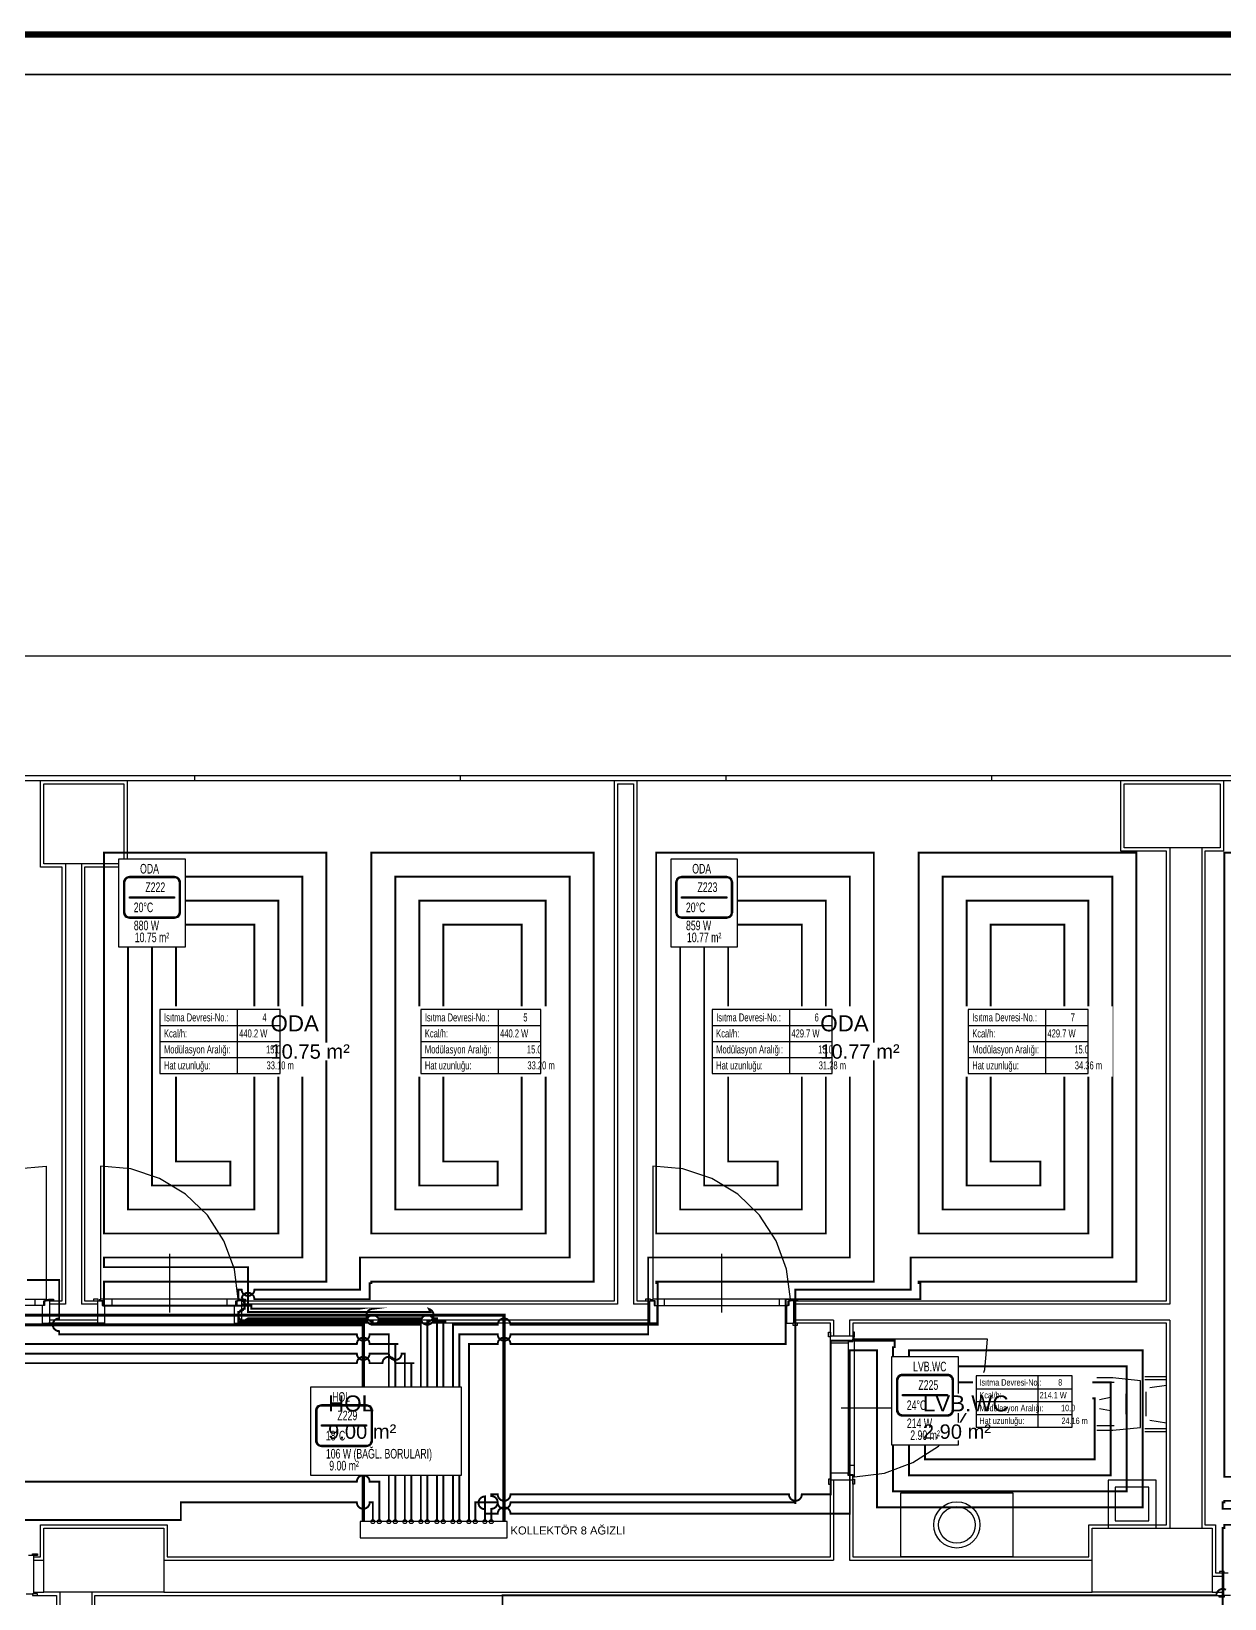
# Model space of a CAD drawing. Header units: centimetres. Extents: x -3952 to 26292, y -15092 to -10712.
# Drawn here: x 13725 to 14470, y -14077 to -13098 of the extents above; entities that cross this region are included whole.
import ezdxf
from ezdxf.enums import TextEntityAlignment as Align

# ---------------------------------------------------------------- set-up
doc = ezdxf.new("R2010")
doc.units = ezdxf.units.CM
doc.linetypes.add('ISITMA DONUS HATTI', pattern=[26, 20, -6])
for name, color, linetype in [('MIMARI', 8, 'Continuous'), ('MIMARI-KOLON', 8, 'Continuous'), ('MIMARI-TEFRIS', 9, 'Continuous'), ('MIMARI-YAZI', 8, 'Continuous'), ('MTY-ISIKAYBIMAHAL', 2, 'Continuous'), ('MTY-ISITMA-DONUS-BORU', 30, 'ISITMA DONUS HATTI'), ('MTY-ISITMA-GIDIS-BORU', 10, 'Continuous'), ('MTY-KOLLETOR', 7, 'Continuous'), ('MTY-PAFTA', 7, 'Continuous'), ('MTY-PEX-BORU', 1, 'Continuous'), ('MTY-RADYATÖR', 7, 'Continuous'), ('MTY-TEFRIS', 15, 'Continuous')]:
    doc.layers.add(name, color=color, linetype=linetype)
doc.layers.add('ROTAS-PAFTA-SINIRI', color=8, linetype='Continuous', plot=False)
doc.styles.add('MTYCAPLT', font='arial.ttf', dxfattribs={"width": 0.65, "height": 1})
doc.styles.add('ROTAS', font='arial.ttf')

# ---------------------------------------------------------------- blocks, each defined once
blk = doc.blocks.new('ROTAS_PAFTA')
blk.add_lwpolyline([(0, 0), (1, 0), (1, 1), (0, 1)], close=True)
blk = doc.blocks.new('MTY-RADYATOR MAHAL')
at = {"layer": 'MTY-ISIKAYBIMAHAL', "color": 2}
for points in [[(-35.7, 18.4), (-35.7, -18.4, 0.414214), (-28.2, -25.9), (28.2, -25.9, 0.414214), (35.7, -18.4), (35.7, 18.4, 0.414214), (28.2, 25.9), (-28.2, 25.9, 0.414214)], [(-34.2, 18.4), (-34.2, -18.4, 0.414214), (-28.2, -24.4), (28.2, -24.4, 0.414214), (34.2, -18.4), (34.2, 18.4, 0.414214), (28.2, 24.4), (-28.2, 24.4, 0.414214)]]:
    blk.add_lwpolyline(points, format="xyb", close=True, dxfattribs=at)
at = {"layer": 'MTY-ISIKAYBIMAHAL', "color": 4}
for points in [[(-35.2, 18.4), (-35.2, -18.4, 0.414214), (-28.2, -25.4), (28.2, -25.4, 0.414214), (35.2, -18.4), (35.2, 18.4, 0.414214), (28.2, 25.4), (-28.2, 25.4, 0.414214)], [(-34.7, 18.4), (-34.7, -18.4, 0.414214), (-28.2, -24.9), (28.2, -24.9, 0.414214), (34.7, -18.4), (34.7, 18.4, 0.414214), (28.2, 24.9), (-28.2, 24.9, 0.414214)]]:
    blk.add_lwpolyline(points, format="xyb", close=True, dxfattribs=at)
at = {"layer": 'MTY-ISIKAYBIMAHAL', "color": 2}
blk.add_lwpolyline([(-28.2, 0.8), (28.2, 0.8), (28.2, -0.8), (-28.2, -0.8)], close=True, dxfattribs=at)
at = {"layer": 'MTY-ISIKAYBIMAHAL', "color": 1, "style": 'MTYCAPLT', "width": 0.65}
for tag, p in [('MAHAL_001', (-14.9, 29.8)), ('NO_001', (-8.3, 6.7))]:
    blk.add_attdef(tag, p, '', height=12, rotation=360, dxfattribs=at)
at = {"layer": 'MTY-ISIKAYBIMAHAL', "color": 4, "style": 'MTYCAPLT', "width": 0.65}
for tag, p in [('DERECE_001', (-22.8, -18.5)), ('ISIKAYBI_001', (-22.7, -41.1))]:
    blk.add_attdef(tag, p, '', height=12, rotation=360, dxfattribs=at)
blk.add_attdef('ALAN', text='', height=12, rotation=360, dxfattribs=at).set_placement((0, -50), align=Align.MIDDLE_CENTER)
blk = doc.blocks.new('MTY-ETIKET')
at = {"layer": 'MTY-RADYATÖR'}
for p, q in [((2.69, 0), (2.69, 8)), ((-7, 6), (8, 6)), ((-7, 4), (8, 4)), ((-7, 2), (8, 2))]:
    blk.add_line(p, q, dxfattribs=at)
blk.add_lwpolyline([(8, 0), (8, 8), (-7, 8), (-7, 0)], close=True, dxfattribs=at)
at = {"layer": 'MTY-RADYATÖR', "style": 'MTYCAPLT', "width": 0.65}
for s, p in [('Isıtma Devresi-No.:', (-6.5, 7)), ('Kcal/h:', (-6.5, 5)), ('Modülasyon Aralığı:', (-6.5, 3)), ('Hat uzunluğu:', (-6.5, 1))]:
    blk.add_text(s, height=1, rotation=360, dxfattribs=at).set_placement(p, align=Align.MIDDLE_LEFT)
for tag, p in [('NO1_001', (5.8, 6.5)), ('AR_001', (6.25, 2.5)), ('UZ_001', (6.31, 0.51))]:
    blk.add_attdef(tag, p, '', height=1, rotation=360, dxfattribs=at)
at = {"layer": 'MTY-RADYATÖR', "color": 2, "style": 'MTYCAPLT', "width": 0.65}
for tag, p in [('BORU_001', (-7.07, 4.59)), ('YER_001', (2.9, 4.5))]:
    blk.add_attdef(tag, p, '', height=1, dxfattribs=at)

msp = doc.modelspace()

# ---------------------------------------------------------------- linework, layer by layer
at = {"layer": 'MIMARI'}
for p, q in [((11786.16, -13488.05), (14872.59, -13488.05)), ((13826.48, -13563.05), (13826.48, -13566.05)), ((13992.48, -13563.05), (13992.48, -13566.05)), ((14090.89, -13568.05), (14090.89, -13893.05)), ((14090.89, -13568.05), (14100.89, -13568.05)), ((14100.89, -13568.05), (14100.89, -13893.05)), ((14158.48, -13563.05), (14158.48, -13566.05)), ((14324.48, -13563.05), (14324.48, -13566.05)), ((14435.89, -13608.05), (14435.89, -13893.05)), ((14455.89, -13608.05), (14455.89, -14033.05)), ((13745.89, -13618.05), (13745.89, -13893.05)), ((13755.89, -13618.05), (13755.89, -13893.05)), ((13733.91, -13806.88), (13733.91, -13890.06)), ((13767.88, -13806.88), (13767.88, -13890.06)), ((14112.88, -13806.88), (14112.88, -13890.06)), ((13810.89, -13861.61), (13810.89, -13898.3)), ((14155.89, -13861.61), (14155.89, -13898.3)), ((13647.88, -13890.06), (13733.91, -13890.06)), ((13726.84, -13890.06), (13726.84, -13893.89)), ((13732.41, -13891), (13733.91, -13891)), ((13732.41, -13893.89), (13732.41, -13891)), ((13732.92, -13891.05), (13732.92, -13894.02)), ((13735.89, -13891.05), (13732.92, -13891.05)), ((13733.91, -13891.05), (13733.91, -13890.06)), ((13735.33, -13890.08), (13738.37, -13890.08)), ((13735.33, -13891.05), (13735.33, -13890.08)), ((13738.37, -13891.05), (13735.33, -13891.05)), ((13735.89, -13891.05), (13735.89, -13905.05)), ((13745.89, -13893.05), (13735.89, -13893.05)), ((13735.89, -13893.05), (13735.89, -13903.05)), ((13738.37, -13890.08), (13738.37, -13891.05)), ((13765.89, -13893.05), (13755.89, -13893.05)), ((13766.46, -13890.08), (13763.42, -13890.08)), ((13763.42, -13890.08), (13763.42, -13891.05)), ((13763.42, -13891.05), (13766.46, -13891.05)), ((13765.89, -13891.05), (13765.89, -13905.05)), ((13765.89, -13891.05), (13768.86, -13891.05)), ((13765.89, -13893.05), (13765.89, -13903.05)), ((13766.46, -13891.05), (13766.46, -13890.08)), ((13853.91, -13890.06), (13767.88, -13890.06)), ((13767.88, -13891.05), (13767.88, -13890.06)), ((13769.38, -13891), (13767.88, -13891)), ((13768.86, -13891.05), (13768.86, -13894.02)), ((13769.38, -13893.89), (13769.38, -13891)), ((13774.95, -13890.06), (13774.95, -13893.89)), ((13846.84, -13890.06), (13846.84, -13893.89)), ((13852.41, -13893.89), (13852.41, -13891)), ((13852.41, -13891), (13853.91, -13891)), ((13855.89, -13891.05), (13852.92, -13891.05)), ((13852.92, -13891.05), (13852.92, -13894.02)), ((13853.91, -13891.05), (13853.91, -13890.06)), ((13855.33, -13890.08), (13858.37, -13890.08)), ((13855.33, -13891.05), (13855.33, -13890.08)), ((13858.37, -13891.05), (13855.33, -13891.05)), ((13855.89, -13891.05), (13855.89, -13905.05)), ((14090.89, -13893.05), (13855.89, -13893.05)), ((13855.89, -13893.05), (13855.89, -13903.05)), ((13858.37, -13890.08), (13858.37, -13891.05)), ((14110.89, -13893.05), (14100.89, -13893.05)), ((14111.46, -13890.08), (14108.42, -13890.08)), ((14108.42, -13890.08), (14108.42, -13891.05)), ((14108.42, -13891.05), (14111.46, -13891.05)), ((14110.89, -13891.05), (14110.89, -13905.05)), ((14110.89, -13891.05), (14113.86, -13891.05)), ((14110.89, -13893.05), (14110.89, -13903.05)), ((14111.46, -13891.05), (14111.46, -13890.08)), ((14198.91, -13890.06), (14112.88, -13890.06)), ((14112.88, -13891.05), (14112.88, -13890.06)), ((14114.38, -13891), (14112.88, -13891)), ((14113.86, -13891.05), (14113.86, -13894.02)), ((14114.38, -13893.89), (14114.38, -13891)), ((14119.95, -13890.06), (14119.95, -13893.89)), ((14191.84, -13890.06), (14191.84, -13893.89)), ((14197.41, -13893.89), (14197.41, -13891)), ((14197.41, -13891), (14198.91, -13891)), ((14200.89, -13891.05), (14197.92, -13891.05)), ((14197.92, -13891.05), (14197.92, -13894.02)), ((14198.91, -13891.05), (14198.91, -13890.06)), ((14200.33, -13890.08), (14203.37, -13890.08)), ((14200.33, -13891.05), (14200.33, -13890.08)), ((14203.37, -13891.05), (14200.33, -13891.05)), ((14200.89, -13891.05), (14200.89, -13905.05)), ((14435.89, -13893.05), (14200.89, -13893.05)), ((14200.89, -13893.05), (14200.89, -13903.05)), ((14203.37, -13890.08), (14203.37, -13891.05)), ((13732.41, -13893.89), (13649.38, -13893.89)), ((13732.92, -13894.02), (13731.44, -13894.02)), ((13731.44, -13894.02), (13731.44, -13905.05)), ((13765.89, -13903.05), (13735.89, -13903.05)), ((13768.86, -13894.02), (13770.35, -13894.02)), ((13769.38, -13893.89), (13852.41, -13893.89)), ((13770.35, -13894.02), (13770.35, -13905.05)), ((13851.44, -13894.02), (13851.44, -13905.05)), ((13852.92, -13894.02), (13851.44, -13894.02)), ((14110.89, -13903.05), (13855.89, -13903.05)), ((14113.86, -13894.02), (14115.35, -13894.02)), ((14114.38, -13893.89), (14197.41, -13893.89)), ((14115.35, -13894.02), (14115.35, -13905.05)), ((14196.44, -13894.02), (14196.44, -13905.05)), ((14197.92, -13894.02), (14196.44, -13894.02)), ((14225.89, -13903.05), (14200.89, -13903.05)), ((14225.89, -13903.05), (14225.89, -13913.05)), ((14435.89, -13903.05), (14235.89, -13903.05)), ((14235.89, -13903.05), (14235.89, -13913.05)), ((14435.89, -13903.05), (14435.89, -14033.05)), ((13731.44, -13905.05), (13735.89, -13905.05)), ((13735.33, -13905.05), (13735.33, -13906.19)), ((13738.42, -13905.05), (13735.33, -13905.05)), ((13735.33, -13906.19), (13738.42, -13906.19)), ((13738.42, -13906.19), (13738.42, -13905.05)), ((13763.37, -13906.19), (13763.37, -13905.05)), ((13763.37, -13905.05), (13766.46, -13905.05)), ((13766.46, -13906.19), (13763.37, -13906.19)), ((13770.35, -13905.05), (13765.89, -13905.05)), ((13766.46, -13905.05), (13766.46, -13906.19)), ((13851.44, -13905.05), (13855.89, -13905.05)), ((13855.33, -13905.05), (13855.33, -13906.19)), ((13858.42, -13905.05), (13855.33, -13905.05)), ((13855.33, -13906.19), (13858.42, -13906.19)), ((13858.42, -13906.19), (13858.42, -13905.05)), ((14108.37, -13906.19), (14108.37, -13905.05)), ((14108.37, -13905.05), (14111.46, -13905.05)), ((14111.46, -13906.19), (14108.37, -13906.19)), ((14115.35, -13905.05), (14110.89, -13905.05)), ((14111.46, -13905.05), (14111.46, -13906.19)), ((14196.44, -13905.05), (14200.89, -13905.05)), ((14200.33, -13905.05), (14200.33, -13906.19)), ((14203.42, -13905.05), (14200.33, -13905.05)), ((14200.33, -13906.19), (14203.42, -13906.19)), ((14203.42, -13906.19), (14203.42, -13905.05)), ((14222.76, -13910.53), (14223.89, -13910.53)), ((14222.76, -13913.61), (14222.76, -13910.53)), ((14223.89, -13910.53), (14223.89, -13913.61)), ((14237.89, -13910.58), (14237.89, -13913.61)), ((14238.86, -13910.58), (14237.89, -13910.58)), ((14238.86, -13913.61), (14238.86, -13910.58)), ((14223.89, -13913.61), (14222.76, -13913.61)), ((14223.89, -13917.51), (14223.89, -13913.05)), ((14237.89, -13913.05), (14223.89, -13913.05)), ((14234.92, -13917.51), (14223.89, -13917.51)), ((14235.89, -13913.05), (14225.89, -13913.05)), ((14234.92, -13916.02), (14234.92, -13917.51)), ((14237.89, -13916.02), (14234.92, -13916.02)), ((14235.06, -13916.53), (14235.06, -13999.57)), ((14235.06, -13916.53), (14237.95, -13916.53)), ((14238.88, -13922.11), (14235.06, -13922.11)), ((14237.89, -13913.05), (14237.89, -13916.02)), ((14237.89, -13913.61), (14238.86, -13913.61)), ((14237.89, -13915.04), (14238.88, -13915.04)), ((14237.95, -13916.53), (14237.95, -13915.04)), ((14238.88, -14001.07), (14238.88, -13915.04)), ((14322.06, -13915.04), (14238.88, -13915.04)), ((14267.34, -13958.05), (14230.65, -13958.05)), ((14223.89, -13998.6), (14223.89, -14003.05)), ((14234.92, -13998.6), (14223.89, -13998.6)), ((14234.92, -14000.08), (14234.92, -13998.6)), ((14237.89, -14000.08), (14234.92, -14000.08)), ((14238.88, -13994), (14235.06, -13994)), ((14235.06, -13999.57), (14237.95, -13999.57)), ((14237.89, -14003.05), (14237.89, -14000.08)), ((14237.89, -14001.07), (14238.88, -14001.07)), ((14237.95, -13999.57), (14237.95, -14001.07)), ((14223.89, -14002.49), (14222.76, -14002.49)), ((14222.76, -14002.49), (14222.76, -14005.58)), ((14222.76, -14005.58), (14223.89, -14005.58)), ((14223.89, -14005.58), (14223.89, -14002.49)), ((14237.89, -14003.05), (14223.89, -14003.05)), ((14225.89, -14003.05), (14225.89, -14053.05)), ((14235.89, -14003.05), (14225.89, -14003.05)), ((14235.89, -14003.05), (14235.89, -14053.05)), ((14237.89, -14005.53), (14237.89, -14002.49)), ((14237.89, -14002.49), (14238.86, -14002.49)), ((14238.86, -14005.53), (14237.89, -14005.53)), ((14238.86, -14002.49), (14238.86, -14005.53)), ((13725.33, -14049.11), (13728.37, -14049.11)), ((13725.33, -14050.08), (13725.33, -14049.11)), ((13728.37, -14049.11), (13728.37, -14050.08)), ((13725.89, -14050.08), (13722.92, -14050.08)), ((13728.37, -14050.08), (13725.33, -14050.08)), ((13725.89, -14050.08), (13725.89, -14074.08)), ((13725.89, -14053.05), (13732.68, -14053.05)), ((13725.89, -14053.05), (13725.89, -14073.05)), ((13807.39, -14053.05), (14225.89, -14053.05)), ((14235.89, -14053.05), (14387.39, -14053.05)), ((14462.39, -14063.05), (14469.39, -14063.05)), ((14469.96, -14060.08), (14466.92, -14060.08)), ((14466.92, -14060.08), (14466.92, -14061.05)), ((14466.92, -14061.05), (14469.96, -14061.05)), ((14469.39, -14061.05), (14469.39, -14075.05)), ((14469.39, -14061.05), (14472.36, -14061.05)), ((14469.39, -14063.05), (14469.39, -14073.05)), ((14469.96, -14061.05), (14469.96, -14060.08)), ((13721.44, -14074.08), (13725.89, -14074.08)), ((13725.33, -14074.08), (13725.33, -14075.22)), ((13728.42, -14074.08), (13725.33, -14074.08)), ((13725.33, -14075.22), (13728.42, -14075.22)), ((13725.89, -14073.05), (13732.39, -14073.05)), ((13728.42, -14075.22), (13728.42, -14074.08)), ((13742.39, -14073.05), (13742.39, -14113.05)), ((13762.39, -14073.05), (13762.39, -14113.05)), ((13807.39, -14073.05), (14387.39, -14073.05)), ((14462.39, -14073.05), (14469.39, -14073.05)), ((14466.87, -14076.19), (14466.87, -14075.05)), ((14466.87, -14075.05), (14469.96, -14075.05)), ((14469.96, -14076.19), (14466.87, -14076.19)), ((14473.85, -14075.05), (14469.39, -14075.05)), ((14469.96, -14075.05), (14469.96, -14076.19))]:
    msp.add_line(p, q, dxfattribs=at)
for points in [[(11834.48, -13566.05), (14820.89, -13566.05), (14820.89, -13563.05), (11834.48, -13563.05), (11834.48, -13566.05)], [(13735.89, -13891.05), (13743.89, -13891.05), (13743.89, -13620.05), (13730.39, -13620.05), (13730.39, -13566.05), (13784.39, -13566.05), (13784.39, -13620.05), (13757.89, -13620.05), (13757.89, -13891.05), (13765.89, -13891.05)], [(13855.89, -13891.05), (14088.89, -13891.05), (14088.89, -13566.05), (14102.89, -13566.05), (14102.89, -13891.05), (14110.89, -13891.05)], [(14200.89, -13891.05), (14433.89, -13891.05), (14433.89, -13610.05), (14405.39, -13610.05), (14405.39, -13566.05), (14469.39, -13566.05), (14469.39, -13610.05), (14457.89, -13610.05), (14457.89, -14031.05), (14464.39, -14031.05), (14464.39, -14061.05), (14469.39, -14061.05)], [(13647.88, -13890.06), (13650.29, -13871.26), (13656.83, -13853.47), (13667.18, -13837.58), (13680.81, -13824.4), (13697.03, -13814.6), (13715.03, -13808.66), (13733.91, -13806.88)], [(13853.91, -13890.06), (13851.5, -13871.26), (13844.96, -13853.47), (13834.61, -13837.58), (13820.98, -13824.4), (13804.76, -13814.6), (13786.75, -13808.66), (13767.88, -13806.88)], [(14198.91, -13890.06), (14196.5, -13871.26), (14189.96, -13853.47), (14179.61, -13837.58), (14165.98, -13824.4), (14149.76, -13814.6), (14131.75, -13808.66), (14112.88, -13806.88)], [(13734.83, -13890.47), (13734.23, -13890.47), (13734.83, -13890.47)], [(13766.96, -13890.47), (13767.56, -13890.47), (13766.96, -13890.47)], [(14111.96, -13890.47), (14112.56, -13890.47), (14111.96, -13890.47)], [(13765.89, -13905.05), (13735.89, -13905.05)], [(14110.89, -13905.05), (13855.89, -13905.05)], [(14223.89, -13913.05), (14223.89, -13905.05), (14200.89, -13905.05)], [(14237.89, -14003.05), (14237.89, -14051.05), (14385.39, -14051.05), (14385.39, -14031.05), (14433.89, -14031.05), (14433.89, -13905.05), (14237.89, -13905.05), (14237.89, -13910.58)], [(14238.48, -13914.12), (14238.48, -13914.72), (14238.48, -13914.12)], [(14238.88, -14001.07), (14257.69, -13998.66), (14275.48, -13992.12), (14291.37, -13981.77), (14304.55, -13968.14), (14314.35, -13951.92), (14320.29, -13933.91), (14322.06, -13915.04)], [(13725.89, -14051.05), (13730.39, -14051.05), (13730.39, -14031.05), (13809.39, -14031.05), (13809.39, -14051.05), (14223.89, -14051.05), (14223.89, -14003.05)], [(14397.39, -14003.05), (14397.39, -14033.05), (14427.39, -14033.05), (14427.39, -14003.05), (14397.39, -14003.05)], [(14401.89, -14007.55), (14401.89, -14028.55), (14422.89, -14028.55), (14422.89, -14007.55), (14401.89, -14007.55)], [(13725.89, -14075.05), (13740.39, -14075.05), (13740.39, -14113.05)], [(13764.39, -14113.05), (13764.39, -14075.05), (14469.39, -14075.05)]]:
    msp.add_lwpolyline(points, dxfattribs=at)
at = {"layer": 'MIMARI-KOLON'}
for points in [[(13732.39, -13568.05), (13782.39, -13568.05), (13782.39, -13618.05), (13732.39, -13618.05), (13732.39, -13568.05)], [(14407.39, -13568.05), (14467.39, -13568.05), (14467.39, -13608.05), (14407.39, -13608.05), (14407.39, -13568.05)], [(13732.39, -14033.05), (13807.39, -14033.05), (13807.39, -14073.05), (13732.39, -14073.05), (13732.39, -14033.05)], [(14387.39, -14033.05), (14462.39, -14033.05), (14462.39, -14073.05), (14387.39, -14073.05), (14387.39, -14033.05)]]:
    msp.add_lwpolyline(points, dxfattribs=at)
at = {"layer": 'MIMARI-TEFRIS'}
for p, q in [((14400.26, -13939.18), (14390.26, -13939.18)), ((14400.26, -13939.18), (14390.26, -13939.18)), ((14390.26, -13941.91), (14401.17, -13941.91)), ((14390.26, -13941.91), (14401.17, -13941.91)), ((14417.54, -13941.01), (14400.26, -13939.18)), ((14417.54, -13941.01), (14400.26, -13939.18)), ((14417.53, -13970.09), (14417.54, -13941.01)), ((14417.53, -13970.09), (14417.54, -13941.01)), ((14419.35, -13970.1), (14419.35, -13941.01)), ((14419.35, -13970.1), (14419.35, -13941.01)), ((14420.26, -13938.28), (14433.9, -13938.28)), ((14420.26, -13938.28), (14433.9, -13938.28)), ((14420.26, -13940.1), (14433.9, -13940.1)), ((14420.26, -13940.1), (14433.9, -13940.1)), ((14433.89, -13972.83), (14433.9, -13938.28)), ((14433.89, -13972.83), (14433.9, -13938.28)), ((14398.92, -13951.44), (14392.1, -13952.81)), ((14398.92, -13951.44), (14392.1, -13952.81)), ((14398.92, -13959.62), (14398.92, -13951.44)), ((14398.92, -13959.62), (14398.92, -13951.44)), ((14408.44, -13949.18), (14408.44, -13961.91)), ((14408.44, -13949.18), (14408.44, -13961.91)), ((14421.17, -13963.19), (14421.17, -13947.92)), ((14421.17, -13963.19), (14421.17, -13947.92)), ((14423.51, -13945.22), (14433.9, -13943.74)), ((14423.51, -13945.22), (14433.9, -13943.74)), ((14392.1, -13958.26), (14398.92, -13959.62)), ((14392.1, -13958.26), (14398.92, -13959.62)), ((14401.17, -13969.18), (14390.26, -13969.18)), ((14401.17, -13969.18), (14390.26, -13969.18)), ((14400.26, -13971.91), (14417.53, -13970.09)), ((14400.26, -13971.91), (14417.53, -13970.09)), ((14433.89, -13971.01), (14420.26, -13971)), ((14433.89, -13971.01), (14420.26, -13971)), ((14433.89, -13967.37), (14423.51, -13965.89)), ((14433.89, -13967.37), (14423.51, -13965.89)), ((14390.26, -13971.91), (14400.26, -13971.91)), ((14390.26, -13971.91), (14400.26, -13971.91)), ((14433.89, -13972.83), (14420.26, -13972.82)), ((14433.89, -13972.83), (14420.26, -13972.82))]:
    msp.add_line(p, q, dxfattribs=at)
msp.add_lwpolyline([(14337.89, -14011.05), (14337.89, -14051.05), (14267.89, -14051.05), (14267.89, -14011.05), (14337.89, -14011.05)], dxfattribs=at)
for radius in [14.43, 11.43]:
    msp.add_circle((14302.89, -14031.05), radius, dxfattribs=at)
at = {"layer": 'MTY-ISITMA-DONUS-BORU', "const_width": 2}
msp.add_lwpolyline([(13337.48, -13668), (13346, -13668), (13346, -13884), (13646, -13884), (13646, -13900), (14020, -13900), (14020, -14029)], dxfattribs=at)
at = {"layer": 'MTY-ISITMA-GIDIS-BORU', "const_width": 2}
msp.add_lwpolyline([(13337.48, -13674), (13340, -13674), (13340, -13890), (13640, -13890), (13640, -13906), (13932, -13906), (13932, -14029)], dxfattribs=at)
at = {"layer": 'MTY-KOLLETOR'}
msp.add_lwpolyline([(13930, -14039), (14022, -14039), (14022, -14029), (13930, -14029)], close=True, dxfattribs=at)
for centre in [(13938, -14029), (13942, -14029), (13948, -14029), (13952, -14029), (13958, -14029), (13962, -14029), (13968, -14029), (13972, -14029), (13978, -14029), (13982, -14029), (13988, -14029), (13992, -14029), (13998, -14029), (14002, -14029), (14008, -14029), (14012, -14029)]:
    msp.add_circle(centre, 1.2, dxfattribs=at)
at = {"layer": 'MTY-PAFTA'}
for points, const_width in [([(11400, -15050), (15200, -15050), (15200, -13100), (11400, -13100)], 4), ([(11425, -15025), (15175, -15025), (15175, -13125), (11425, -13125)], 1)]:
    msp.add_lwpolyline(points, close=True, dxfattribs=dict(at, const_width=const_width))
at = {"layer": 'MTY-PEX-BORU', "const_width": 1.2}
for points in [[(13968, -14029), (13968, -13906), (13938, -13906), (13938, -13904), (13936.96, -13903.86), (13936, -13903.46), (13935.17, -13902.83), (13934.54, -13902), (13934.14, -13901.04), (13934, -13900), (13934.14, -13898.96), (13934.54, -13898), (13935.17, -13897.17), (13936, -13896.54), (13936.96, -13896.14), (13938, -13896), (13862, -13896), (13862, -13894), (13770, -13894), (13770, -13879), (13909, -13879), (13909, -13611), (13770, -13611), (13770, -13849), (13879, -13849), (13879, -13641), (13800, -13641), (13800, -13819), (13849, -13819), (13849, -13804), (13815, -13804), (13815, -13656), (13864, -13656), (13864, -13834), (13785, -13834), (13785, -13626), (13894, -13626), (13894, -13864), (13770, -13864), (13770, -13870), (13860, -13870), (13860, -13898), (13974, -13898), (13973.04, -13896.14), (13974, -13896.54), (13974.83, -13897.17), (13975.46, -13898), (13975.86, -13898.96), (13976, -13900), (13975.86, -13901.04), (13975.46, -13902), (13974.83, -13902.83), (13974, -13903.46), (13973.04, -13903.86), (13972, -13904), (13972, -14018), (13972, -14017), (13972, -14029)], [(13862.6, -13887), (13862.83, -13887.17), (13863.46, -13888), (13863.86, -13888.96), (13864, -13890), (13936, -13890), (13936, -13880), (13937, -13880), (13937, -13879), (14076, -13879), (14076, -13611), (13937, -13611), (13937, -13849), (14046, -13849), (14046, -13641), (13967, -13641), (13967, -13819), (14016, -13819), (14016, -13804), (13982, -13804), (13982, -13656), (14031, -13656), (14031, -13834), (13952, -13834), (13952, -13626), (14061, -13626), (14061, -13864), (13937, -13864), (13930, -13864), (13930, -13884), (13864, -13884), (13863.86, -13885.04), (13863.46, -13886), (13862.83, -13886.83), (13862.6, -13887)], [(13988, -14029), (13988, -13906), (14016, -13906), (14016.14, -13904.96), (14016.54, -13904), (14017.17, -13903.17), (14018, -13902.54), (14018.96, -13902.14), (14020, -13902), (14021.04, -13902.14), (14022, -13902.54), (14022.83, -13903.17), (14023.46, -13904), (14023.86, -13904.96), (14024, -13906), (14116, -13906), (14116, -13880), (14115, -13880), (14115, -13879), (14251, -13879), (14251, -13611), (14115, -13611), (14115, -13849), (14221, -13849), (14221, -13641), (14145, -13641), (14145, -13819), (14191, -13819), (14191, -13804), (14160, -13804), (14160, -13656), (14206, -13656), (14206, -13834), (14130, -13834), (14130, -13626), (14236, -13626), (14236, -13864), (14115, -13864), (14110, -13864), (14110, -13912), (14024, -13912), (14023.86, -13913.04), (14023.46, -13914), (14022.83, -13914.83), (14022, -13915.46), (14021.04, -13915.86), (14020, -13916), (14018.96, -13915.86), (14018, -13915.46), (14017.17, -13914.83), (14016.54, -13914), (14016.14, -13913.04), (14016, -13912), (13992, -13912), (13992, -14018), (13992, -14017), (13992, -14029)], [(13998, -14029), (13998, -13918), (14016, -13918), (14016.14, -13916.96), (14016.54, -13916), (14017.17, -13915.17), (14018, -13914.54), (14018.96, -13914.14), (14020, -13914), (14021.04, -13914.14), (14022, -13914.54), (14022.83, -13915.17), (14023.46, -13916), (14023.86, -13916.96), (14024, -13918), (14196, -13918), (14196, -13890), (14280, -13890), (14280, -13880), (14279, -13880), (14279, -13879), (14415, -13879), (14415, -13611), (14279, -13611), (14279, -13849), (14385, -13849), (14385, -13641), (14309, -13641), (14309, -13819), (14355, -13819), (14355, -13804), (14324, -13804), (14324, -13656), (14370, -13656), (14370, -13834), (14294, -13834), (14294, -13626), (14400, -13626), (14400, -13864), (14279, -13864), (14274, -13864), (14274, -13884), (14202, -13884), (14202, -14018), (14202, -14017), (14024, -14017), (14023.86, -14018.04), (14023.46, -14019), (14022.83, -14019.83), (14022, -14020.46), (14021.04, -14020.86), (14020, -14021), (14018.96, -14020.86), (14018, -14020.46), (14017.17, -14019.83), (14016.54, -14019), (14016.14, -14018.04), (14016, -14017), (14002, -14017), (14002, -14029)], [(14636.5, -13611), (14470, -13611), (14470, -14001), (14606.5, -14001)], [(13948, -14029), (13948, -13912), (13936, -13912), (13935.86, -13913.04), (13935.46, -13914), (13934.83, -13914.83), (13934, -13915.46), (13933.04, -13915.86), (13932, -13916), (13930.96, -13915.86), (13930, -13915.46), (13929.17, -13914.83), (13928.54, -13914), (13928.14, -13913.04), (13928, -13912), (13742, -13912), (13742, -13910), (13740.96, -13909.86), (13740, -13909.46), (13739.17, -13908.83), (13738.54, -13908), (13738.14, -13907.04), (13738, -13906), (13738.14, -13904.96), (13738.54, -13904), (13739.17, -13903.17), (13740, -13902.54), (13740.96, -13902.14), (13742, -13902), (13742, -13878), (13722, -13878)], [(13857.4, -13887), (13857.17, -13886.83), (13856.54, -13886), (13856.14, -13885.04), (13856, -13884), (13854, -13884), (13854, -13890), (13855.04, -13890.14), (13856, -13890.54), (13856.83, -13891.17), (13857.46, -13892), (13857.86, -13892.96), (13857.99, -13893.95)], [(13858, -13893.95), (13858, -13892), (13856.14, -13888.96), (13856.54, -13888), (13857.17, -13887.17), (13857.4, -13887)], [(13857.4, -13887), (13858, -13886.54), (13858.96, -13886.14), (13859.95, -13886.01)], [(13859.95, -13887.99), (13858.96, -13887.86), (13858, -13887.46), (13857.4, -13887)], [(13860.05, -13886.01), (13861.04, -13886.14), (13862, -13886.54), (13862.6, -13887)], [(13862.6, -13887), (13862, -13887.46), (13861.04, -13887.86), (13860.05, -13887.99)], [(13854.6, -13897.92), (13854, -13898), (13854, -13899.95)], [(13854, -13900.05), (13854, -13904), (13934, -13904), (13934.13, -13903)], [(13854.01, -13899.95), (13854.14, -13898.96), (13854.54, -13898), (13854.6, -13897.92)], [(13934.13, -13903), (13934, -13902), (13860, -13902), (13856.96, -13903.86), (13856, -13903.46), (13855.17, -13902.83), (13854.54, -13902), (13854.14, -13901.04), (13854.01, -13900.05)], [(13854.6, -13897.92), (13855.17, -13897.17), (13856, -13896.54), (13856.96, -13896.14), (13857.4, -13896.08)], [(13857.4, -13896.08), (13856.83, -13896.83), (13856, -13897.46), (13855.04, -13897.86), (13854.6, -13897.92)], [(13857.4, -13896.08), (13858, -13896), (13858, -13894.05)], [(13857.99, -13894.05), (13857.86, -13895.04), (13857.46, -13896), (13857.4, -13896.08)], [(13934.13, -13903), (13934.14, -13902.96), (13934.51, -13902.05)], [(13937.95, -13905.99), (13936.96, -13905.86), (13936, -13905.46), (13935.17, -13904.83), (13934.54, -13904), (13934.14, -13903.04), (13934.13, -13903)], [(13934.57, -13901.95), (13935.17, -13901.17), (13936, -13900.54), (13936.96, -13900.14), (13937.62, -13900.05)], [(13938.38, -13900.05), (13939.04, -13900.14), (13940, -13900.54), (13940.83, -13901.17), (13941.46, -13902), (13941.86, -13902.96), (13941.87, -13903)], [(13941.87, -13903), (13941.86, -13903.04), (13941.46, -13904), (13940.83, -13904.83), (13940, -13905.46), (13939.04, -13905.86), (13938.38, -13905.95)], [(13968.13, -13903), (13968, -13902), (13942, -13902), (13941.87, -13903)], [(13941.87, -13903), (13942, -13904), (13968, -13904), (13968.13, -13903)], [(13968.13, -13903), (13968.14, -13902.96), (13968.54, -13902), (13969.17, -13901.17), (13970, -13900.54), (13970.96, -13900.14), (13971.62, -13900.05)], [(13971.95, -13905.99), (13970.96, -13905.86), (13970, -13905.46), (13969.17, -13904.83), (13968.54, -13904), (13968.14, -13903.04), (13968.13, -13903)], [(13975.87, -13903), (13975.86, -13903.04), (13975.46, -13904), (13974.83, -13904.83), (13974, -13905.46), (13973.04, -13905.86), (13972.05, -13905.99)], [(13972.38, -13900.05), (13973.04, -13900.14), (13974, -13900.54), (13974.83, -13901.17), (13975.43, -13901.95)], [(13975.49, -13902.05), (13975.86, -13902.96), (13975.87, -13903)], [(13978, -13904), (13978, -13902), (13976, -13902), (13975.87, -13903)], [(13975.87, -13903), (13976, -13904), (13978, -13904)], [(13978, -14029), (13978, -13904)], [(13978, -13904), (13982, -13904)], [(13982, -13904), (13984, -13904)], [(13982, -13904), (13982, -14017)], [(13704, -13918), (13928, -13918), (13928.14, -13916.96), (13928.54, -13916), (13929.17, -13915.17), (13930, -13914.54), (13930.96, -13914.14), (13932, -13914), (13933.04, -13914.14), (13934, -13914.54), (13934.83, -13915.17), (13935.46, -13916), (13935.86, -13916.96), (13936, -13918), (13954, -13918), (13952, -13918), (13952, -14018), (13952, -14017), (13952, -14029)], [(14008, -14029), (14008, -14021.25), (14006.96, -14021.11), (14006, -14020.71), (14005.17, -14020.08), (14004.54, -14019.25), (14004.14, -14018.29), (14004, -14017.25), (14004.14, -14016.21), (14004.54, -14015.25), (14005.17, -14014.42), (14006, -14013.79), (14006.96, -14013.39), (14008, -14013.25), (14008, -14024), (14016, -14024), (14016.14, -14022.96), (14016.54, -14022), (14017.17, -14021.17), (14018, -14020.54), (14018.96, -14020.14), (14020, -14020), (14021.04, -14020.14), (14022, -14020.54), (14022.83, -14021.17), (14023.46, -14022), (14023.86, -14022.96), (14024, -14024), (14236, -14024), (14236, -13922), (14253, -13922), (14253, -14020), (14419, -14020), (14419, -13922), (14273, -13922), (14273, -14000), (14399, -14000), (14399, -13942), (14293, -13942), (14293, -13980), (14303, -13980), (14303, -13952), (14389, -13952), (14389, -13990), (14283, -13990), (14283, -13932), (14409, -13932), (14409, -14010), (14263, -14010), (14263, -13922), (14263, -13920), (14264, -13920), (14264, -13916), (14224, -13916), (14224, -14012), (14206, -14012), (14205.86, -14013.04), (14205.46, -14014), (14204.83, -14014.83), (14204, -14015.46), (14203.04, -14015.86), (14202, -14016), (14200.96, -14015.86), (14200, -14015.46), (14199.17, -14014.83), (14198.54, -14014), (14198.14, -14013.04), (14198, -14012), (14024, -14012), (14023.86, -14013.04), (14023.46, -14014), (14022.83, -14014.83), (14022, -14015.46), (14021.04, -14015.86), (14020, -14016), (14018.96, -14015.86), (14018, -14015.46), (14017.17, -14014.83), (14016.54, -14014), (14016.14, -14013.04), (14016, -14012), (14012, -14012), (14012, -14013), (14013.04, -14013.14), (14014, -14013.54), (14014.83, -14014.17), (14015.46, -14015), (14015.86, -14015.96), (14016, -14017), (14015.86, -14018.04), (14015.46, -14019), (14014.83, -14019.83), (14014, -14020.46), (14013.04, -14020.86), (14012, -14021), (14012, -14029)], [(13634, -13930), (13928, -13930), (13928.14, -13928.96), (13928.54, -13928), (13929.17, -13927.17), (13929.4, -13927)], [(13929.4, -13927), (13929.17, -13926.83), (13928.54, -13926), (13928.14, -13925.04), (13928, -13924), (13652, -13924)], [(13929.4, -13927), (13930, -13926.54), (13930.96, -13926.14), (13932, -13926), (13933.04, -13926.14), (13934, -13926.54), (13934.6, -13927)], [(13934.6, -13927), (13934, -13927.46), (13933.04, -13927.86), (13932, -13928), (13930.96, -13927.86), (13930, -13927.46), (13929.4, -13927)], [(13947.95, -13924), (13936, -13924), (13935.86, -13925.04), (13935.46, -13926), (13934.83, -13926.83), (13934.6, -13927)], [(13934.6, -13927), (13934.83, -13927.17), (13935.46, -13928), (13935.86, -13928.96), (13936, -13930), (13944, -13930), (13944.14, -13928.96), (13944.54, -13928), (13945.17, -13927.17), (13946, -13926.54), (13946.96, -13926.14), (13947.95, -13926.01)], [(13948.6, -13926.08), (13948.54, -13926), (13948.14, -13925.04), (13948.05, -13924.38)], [(13948.05, -13926.01), (13948.6, -13926.08)], [(13951.4, -13927.92), (13950.96, -13927.86), (13950, -13927.46), (13949.17, -13926.83), (13948.6, -13926.08)], [(13948.6, -13926.08), (13949.04, -13926.14), (13950, -13926.54), (13950.83, -13927.17), (13951.4, -13927.92)], [(13951.95, -13927.99), (13951.4, -13927.92)], [(13951.4, -13927.92), (13951.46, -13928), (13951.86, -13928.96), (13951.95, -13929.62)], [(13958, -13930), (13958, -13924), (13956, -13924), (13955.86, -13925.04), (13955.46, -13926), (13954.83, -13926.83), (13954, -13927.46), (13953.04, -13927.86), (13952.05, -13927.99)], [(13952.05, -13930), (13958, -13930)], [(13958, -14029), (13958, -13930)], [(13958, -13930), (13962, -13930)], [(13962, -13930), (13964, -13930)], [(13962, -13930), (13962, -14017)], [(13570, -14004), (13928, -14004), (13928.14, -14002.96), (13928.54, -14002), (13929.17, -14001.17), (13930, -14000.54), (13930.96, -14000.14), (13932, -14000), (13933.04, -14000.14), (13934, -14000.54), (13934.83, -14001.17), (13935.46, -14002), (13935.86, -14002.96), (13936, -14004), (13942, -14004), (13942, -14029)], [(13938, -14029), (13938, -14017), (13936, -14017), (13935.86, -14018.04), (13935.46, -14019), (13934.83, -14019.83), (13934, -14020.46), (13933.04, -14020.86), (13932, -14021), (13930.96, -14020.86), (13930, -14020.46), (13929.17, -14019.83), (13928.54, -14019), (13928.14, -14018.04), (13928, -14017), (13818, -14017), (13818, -14028), (13600, -14028)], [(13962, -14017), (13962, -14018)], [(13962, -14018), (13962, -14029)], [(13982, -14017), (13982, -14018)], [(13982, -14018), (13982, -14029)], [(14621.5, -14016), (14470, -14016), (14470, -14017), (14469, -14017), (14469, -14021), (14475, -14021)], [(14469, -14123), (14469, -14033), (14470, -14033), (14470, -14031), (14636.5, -14031)], [(14019, -14083), (14019, -14075), (14465, -14075), (14465.14, -14073.96), (14465.54, -14073), (14466.17, -14072.17), (14467, -14071.54), (14467.96, -14071.14), (14469, -14071), (14470.04, -14071.14), (14471, -14071.54)]]:
    msp.add_lwpolyline(points, dxfattribs=at)

# ---------------------------------------------------------------- block references
at = {"layer": 'ROTAS-PAFTA-SINIRI', "xscale": 3800, "yscale": 1950}
msp.add_blockref('ROTAS_PAFTA', (11400, -15050), dxfattribs=at)

# ---------------------------------------------------------------- texts
at = {"layer": 'MTY-KOLLETOR', "style": 'ROTAS'}
msp.add_text('KOLLEKTÖR 8 AĞIZLI', height=5, dxfattribs=at).set_placement((14024, -14037))

# ---------------------------------------------------------------- next in the draw order: wipeouts: each hides what was drawn before it
for points in [[(13779.14, -13670), (13820.86, -13670), (13820.86, -13615.08), (13779.14, -13615.08)], [(14124.14, -13670), (14165.86, -13670), (14165.86, -13615.08), (14124.14, -13615.08)], [(13803, -13751), (13895.26, -13751), (13895.26, -13707), (13803, -13707)], [(13966, -13751), (14058.26, -13751), (14058.26, -13707), (13966, -13707)], [(14148, -13751), (14240.26, -13751), (14240.26, -13707), (14148, -13707)], [(14308, -13751), (14400.26, -13751), (14400.26, -13707), (14308, -13707)], [(14262.14, -13981), (14303.86, -13981), (14303.86, -13926.08), (14262.14, -13926.08)], [(14313, -13972), (14387.61, -13972), (14387.61, -13936), (14313, -13936)], [(13899.14, -14000), (13993.48, -14000), (13993.48, -13945.08), (13899.14, -13945.08)]]:
    msp.add_wipeout(points)

# ---------------------------------------------------------------- next in the draw order: linework, layer by layer
at = {"layer": 'MTY-ISIKAYBIMAHAL'}
for points in [[(13779.14, -13670), (13820.86, -13670), (13820.86, -13615.08), (13779.14, -13615.08)], [(14124.14, -13670), (14165.86, -13670), (14165.86, -13615.08), (14124.14, -13615.08)], [(14262.14, -13981), (14303.86, -13981), (14303.86, -13926.08), (14262.14, -13926.08)], [(13899.14, -14000), (13993.48, -14000), (13993.48, -13945.08), (13899.14, -13945.08)]]:
    msp.add_lwpolyline(points, close=True, dxfattribs=at)

# ---------------------------------------------------------------- next in the draw order: block references
at = {"layer": 'MTY-TEFRIS', "xscale": 0.5, "yscale": 0.5}
for p, values in [((13800, -13639), {'DERECE_001': '20°C', 'MAHAL_001': 'ODA', 'ISIKAYBI_001': '880 W', 'NO_001': 'Z222', 'ALAN': '10.75 m²'}), ((14145, -13639), {'DERECE_001': '20°C', 'MAHAL_001': 'ODA', 'ISIKAYBI_001': '859 W', 'NO_001': 'Z223', 'ALAN': '10.77 m²'}), ((13920, -13969), {'DERECE_001': '18°C', 'MAHAL_001': 'HOL', 'ISIKAYBI_001': '106 W (BAĞL. BORULARI)', 'NO_001': 'Z229', 'ALAN': '9.00 m²'})]:
    msp.add_blockref('MTY-RADYATOR MAHAL', p, dxfattribs=at).add_auto_attribs(values)
at = {"layer": 'MTY-TEFRIS'}
ref = msp.add_blockref('MTY-ETIKET', (14003, -13749), dxfattribs=dict(at, xscale=5, yscale=5))
ref.add_attrib('UZ_001', '33.20 m', (14034.56, -13746.46), dxfattribs={"layer": 'MTY-RADYATÖR', "height": 5, "rotation": 359.99998, "style": 'MTYCAPLT', "width": 0.65})
ref.add_attrib('AR_001', '15.0', (14034.25, -13736.5), dxfattribs={"layer": 'MTY-RADYATÖR', "height": 5, "rotation": 359.99998, "style": 'MTYCAPLT', "width": 0.65})
ref.add_attrib('NO1_001', '5', (14032, -13716.5), dxfattribs={"layer": 'MTY-RADYATÖR', "height": 5, "rotation": 359.99998, "style": 'MTYCAPLT', "width": 0.65})
ref.add_attrib('YER_001', '440.2 W', (14017.49, -13726.5), dxfattribs={"layer": 'MTY-RADYATÖR', "color": 2, "height": 5, "style": 'MTYCAPLT', "width": 0.65})
ref = msp.add_blockref('MTY-ETIKET', (14345, -13749), dxfattribs=dict(at, xscale=5, yscale=5))
ref.add_attrib('UZ_001', '34.36 m', (14376.56, -13746.46), dxfattribs={"layer": 'MTY-RADYATÖR', "height": 5, "rotation": 359.99998, "style": 'MTYCAPLT', "width": 0.65})
ref.add_attrib('AR_001', '15.0', (14376.25, -13736.5), dxfattribs={"layer": 'MTY-RADYATÖR', "height": 5, "rotation": 359.99998, "style": 'MTYCAPLT', "width": 0.65})
ref.add_attrib('NO1_001', '7', (14374, -13716.5), dxfattribs={"layer": 'MTY-RADYATÖR', "height": 5, "rotation": 359.99998, "style": 'MTYCAPLT', "width": 0.65})
ref.add_attrib('YER_001', '429.7 W', (14359.49, -13726.5), dxfattribs={"layer": 'MTY-RADYATÖR', "color": 2, "height": 5, "style": 'MTYCAPLT', "width": 0.65})

# ---------------------------------------------------------------- next in the draw order: texts
at = {"layer": 'MIMARI-YAZI', "style": 'ROTAS'}
for s, height, p in [('ODA', 10, (13874.02, -13722.69)), ('ODA', 10, (14217.55, -13722.69)), ('HOL', 10, (13910.03, -13960.13)), ('9.00 m²', 9, (13910.03, -13977.23))]:
    msp.add_text(s, height=height, dxfattribs=at).set_placement(p)

# ---------------------------------------------------------------- next in the draw order: wipeouts: each hides what was drawn before it
for points in [[(13919.66, -13740.78), (13873.02, -13740.78), (13873.02, -13729.78), (13919.66, -13729.78)], [(14263.19, -13740.78), (14216.55, -13740.78), (14216.55, -13729.78), (14263.19, -13729.78)]]:
    msp.add_wipeout(points)

# ---------------------------------------------------------------- next in the draw order: block references
at = {"layer": 'MTY-TEFRIS'}
ref = msp.add_blockref('MTY-ETIKET', (13840, -13749), dxfattribs=dict(at, xscale=5, yscale=5))
ref.add_attrib('UZ_001', '33.10 m', (13871.56, -13746.46), dxfattribs={"layer": 'MTY-RADYATÖR', "height": 5, "rotation": 359.99998, "style": 'MTYCAPLT', "width": 0.65})
ref.add_attrib('AR_001', '15.0', (13871.25, -13736.5), dxfattribs={"layer": 'MTY-RADYATÖR', "height": 5, "rotation": 359.99998, "style": 'MTYCAPLT', "width": 0.65})
ref.add_attrib('NO1_001', '4', (13869, -13716.5), dxfattribs={"layer": 'MTY-RADYATÖR', "height": 5, "rotation": 359.99998, "style": 'MTYCAPLT', "width": 0.65})
ref.add_attrib('YER_001', '440.2 W', (13854.49, -13726.5), dxfattribs={"layer": 'MTY-RADYATÖR', "color": 2, "height": 5, "style": 'MTYCAPLT', "width": 0.65})
ref = msp.add_blockref('MTY-ETIKET', (14185, -13749), dxfattribs=dict(at, xscale=5, yscale=5))
ref.add_attrib('UZ_001', '31.28 m', (14216.56, -13746.46), dxfattribs={"layer": 'MTY-RADYATÖR', "height": 5, "rotation": 359.99998, "style": 'MTYCAPLT', "width": 0.65})
ref.add_attrib('AR_001', '15.0', (14216.25, -13736.5), dxfattribs={"layer": 'MTY-RADYATÖR', "height": 5, "rotation": 359.99998, "style": 'MTYCAPLT', "width": 0.65})
ref.add_attrib('NO1_001', '6', (14214, -13716.5), dxfattribs={"layer": 'MTY-RADYATÖR', "height": 5, "rotation": 359.99998, "style": 'MTYCAPLT', "width": 0.65})
ref.add_attrib('YER_001', '429.7 W', (14199.49, -13726.5), dxfattribs={"layer": 'MTY-RADYATÖR', "color": 2, "height": 5, "style": 'MTYCAPLT', "width": 0.65})

# ---------------------------------------------------------------- next in the draw order: texts
at = {"layer": 'MIMARI-YAZI', "style": 'ROTAS'}
for s, p in [('10.75 m²', (13874.02, -13739.78)), ('10.77 m²', (14217.55, -13739.78))]:
    msp.add_text(s, height=9, dxfattribs=at).set_placement(p)

# ---------------------------------------------------------------- next in the draw order: wipeouts: each hides what was drawn before it
for points in [[(14319.82, -13961.13), (14280.62, -13961.13), (14280.62, -13949.13), (14319.82, -13949.13)], [(14321.68, -13978.23), (14280.62, -13978.23), (14280.62, -13967.23), (14321.68, -13967.23)]]:
    msp.add_wipeout(points)

# ---------------------------------------------------------------- next in the draw order: block references
at = {"layer": 'MTY-TEFRIS', "xscale": 0.5, "yscale": 0.5}
msp.add_blockref('MTY-RADYATOR MAHAL', (14283, -13950), dxfattribs=at).add_auto_attribs({'DERECE_001': '24°C', 'MAHAL_001': 'LVB.WC', 'ISIKAYBI_001': '214 W', 'NO_001': 'Z225', 'ALAN': '2.90 m²'})
at = {"layer": 'MTY-TEFRIS'}
ref = msp.add_blockref('MTY-ETIKET', (14343, -13970), dxfattribs=dict(at, xscale=4, yscale=4))
ref.add_attrib('UZ_001', '24.16 m', (14368.25, -13967.97), dxfattribs={"layer": 'MTY-RADYATÖR', "height": 4, "rotation": 359.99998, "style": 'MTYCAPLT', "width": 0.65})
ref.add_attrib('AR_001', '10.0', (14368, -13960), dxfattribs={"layer": 'MTY-RADYATÖR', "height": 4, "rotation": 359.99998, "style": 'MTYCAPLT', "width": 0.65})
ref.add_attrib('NO1_001', '8', (14366.2, -13944), dxfattribs={"layer": 'MTY-RADYATÖR', "height": 4, "rotation": 359.99998, "style": 'MTYCAPLT', "width": 0.65})
ref.add_attrib('YER_001', '214.1 W', (14354.59, -13952), dxfattribs={"layer": 'MTY-RADYATÖR', "color": 2, "height": 4, "style": 'MTYCAPLT', "width": 0.65})

# ---------------------------------------------------------------- next in the draw order: texts
at = {"layer": 'MIMARI-YAZI', "style": 'ROTAS'}
for s, height, p in [('LVB.WC', 10, (14281.62, -13960.13)), ('2.90 m²', 9, (14281.62, -13977.23))]:
    msp.add_text(s, height=height, dxfattribs=at).set_placement(p)

doc.saveas('drawing.dxf')
